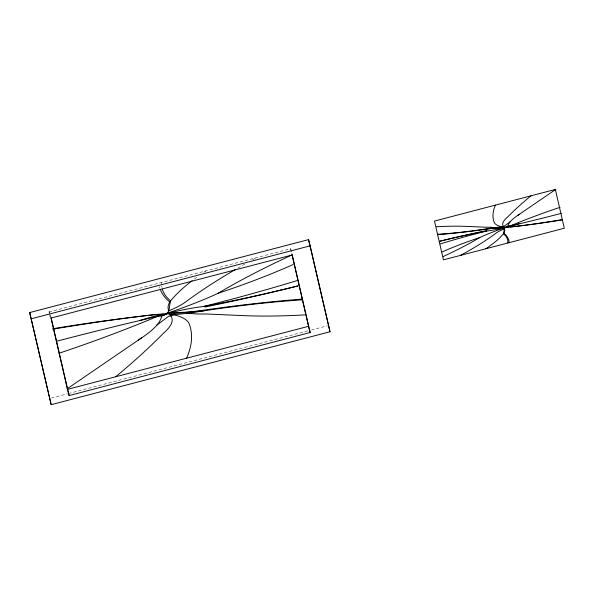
<?xml version="1.0" encoding="UTF-8"?>
<svg xmlns="http://www.w3.org/2000/svg" width="594" height="594" viewBox="0 0 594 594"><rect width="100%" height="100%" fill="white"/><g stroke="black" fill="none" stroke-linecap="round" stroke-linejoin="round"><path stroke-width="0.45" stroke-dasharray="2.97 2.23" d="M48.886 311.969L290.615 248.745L292.248 254.952M51.329 398.017L67.471 393.792M68.369 393.562L307.759 330.94M311.345 330.004L327.48 325.787M51.195 318.005L49.562 311.798L50.601 316.305M290.615 248.745L291.736 253.608M49.302 313.773L49.926 316.483M194.32 279.054A356.682 78.378 -14.7 0 1 198.002 276.358M203.868 272.275A356.682 78.378 -14.7 0 1 205.91 270.901M237.8 268.124A589.671 129.581 -14.7 0 1 245.871 263.528M252.673 259.764A589.671 129.581 -14.7 0 1 256.526 257.662M159.994 288.335A458.145 100.676 -14.7 0 1 159.571 286.635M161.999 287.541A384.429 84.482 -14.7 0 1 161.776 285.877M161.702 284.177A384.429 84.482 -14.7 0 1 161.768 282.447"/><path stroke-width="0.89" d="M162.362 289.167A384.429 84.482 -14.7 0 0 170.456 300.742L168.882 310.781L167.293 313.164A13.12 2.881 -14.7 0 1 161.583 316.053L157.484 316.372L131.794 322.431A847.787 186.301 -14.7 0 0 56.333 341.32M507.855 242.991A192.218 42.241 -14.7 0 0 503.512 233.843L504.306 228.824L505.1 227.628A6.556 1.44 -14.7 0 1 507.952 226.188L522.846 223.002A423.893 93.154 -14.7 0 0 561.434 213.335M170.508 301.307L170.537 301.262A6.556 1.44 -14.7 0 0 170.604 300.98M503.489 233.561L503.474 233.583A3.282 0.72 -14.7 0 0 503.445 233.724M235.551 269.424A589.671 129.581 -14.7 0 0 185.736 301.878A52.911 11.628 -14.7 0 1 168.874 310.781A141.751 31.148 -14.7 0 1 169.802 301.96L171.74 299.554A356.682 78.378 -14.7 0 1 192.196 280.665M460.484 255.383A294.832 64.791 -14.7 0 0 495.879 233.271A26.455 5.814 -14.7 0 1 504.306 228.824A70.879 15.578 -14.7 0 1 503.846 233.234L502.873 234.437A178.341 39.189 -14.7 0 1 485.788 248.767M67.077 388.862L141.684 337.815A160.722 35.321 -14.7 0 0 156.861 325.133L168.384 316.439L173.129 315.199L173.01 314.686A100.631 22.112 -14.7 0 0 188.142 313.201L190.83 312.845A100.772 22.141 -14.7 0 0 204.826 310.64M555.887 189.308L517.901 215.31A80.361 17.657 -14.7 0 0 510.313 221.644L504.551 225.995L502.242 226.871A50.312 11.056 -14.7 0 0 494.676 227.613L493.332 227.792A50.386 11.071 -14.7 0 0 486.33 228.898M138.202 340.058L141.684 337.815M517.901 215.31L519.646 214.182M139.553 320.582A78.022 17.144 -14.7 0 1 163.09 314.003L167.293 313.164A8.116 1.782 -14.7 0 0 170.886 312.622L171.005 313.149L168.763 313.417L161.583 316.053A160.536 35.276 -14.7 0 1 156.861 325.141M518.963 223.923A39.011 8.576 -14.7 0 1 507.202 227.212L505.1 227.628A4.061 0.891 -14.7 0 0 503.304 227.903L507.952 226.188A80.272 17.642 -14.7 0 1 510.313 221.644M29.7 312.555L308.538 239.62L310.172 245.827L330.012 331.756L51.173 404.692L29.7 312.555L51.173 404.692M31.334 318.763L310.172 245.827M291.862 254.158L308.516 326.306L67.471 389.36L69.104 395.567L310.15 332.514L292.248 254.952L51.195 318.005L69.104 395.567M562.31 219.617L558.293 220.292A298.418 65.578 -14.7 0 1 510.142 227.027L507.202 227.212L511.248 225.505A207.291 45.552 -14.7 0 1 560.045 207.313M52.866 329.195L60.9 327.843A596.844 131.155 -14.7 0 1 157.202 314.367L163.09 314.003L154.989 317.419A414.582 91.105 -14.7 0 1 59.118 353.222M562.37 219.854L558.345 220.508A311.716 68.496 -14.7 0 1 510.142 227.027M52.755 328.72L60.803 327.413A623.433 136.999 -14.7 0 1 157.202 314.367M437.63 234.682L438.194 234.637A287.422 63.164 -14.7 0 0 489.835 228.72A52.718 11.583 -14.7 0 1 503.304 227.903A35.098 7.715 -14.7 0 1 486.931 230.984A188.157 41.35 -14.7 0 0 439.723 241.261A262.377 57.655 -14.7 0 1 486.078 230.739L486.931 230.984A213.662 46.956 -14.7 0 0 440.325 243.882M302.227 299.072L301.106 299.161A574.851 126.322 -14.7 0 0 197.824 310.996A105.428 23.166 -14.7 0 1 170.886 312.622A70.189 15.422 -14.7 0 1 203.623 306.459A376.314 82.692 -14.7 0 0 298.047 285.914A524.754 115.318 -14.7 0 1 205.338 306.957L203.623 306.459A427.331 93.904 -14.7 0 0 296.837 280.672M437.54 234.288L438.105 234.251A210.313 46.213 -14.7 0 0 485.692 228.965L487.808 228.742A297.906 65.466 -14.7 0 1 504.306 227.257L504.365 227.509M302.413 299.844L301.284 299.925A420.619 92.434 -14.7 0 0 206.103 310.506L201.871 310.944A595.812 130.932 -14.7 0 1 185.18 312.548A595.641 130.895 -14.7 0 1 168.882 313.922L168.763 313.417M496.153 227.94L494.312 227.599A49.785 10.937 -14.7 0 0 485.818 227.227L467.3 226.411A220.768 48.515 -14.7 0 0 436.375 226.76M185.18 312.548L188.862 313.231A99.569 21.881 -14.7 0 0 205.858 313.966L242.894 315.6A441.535 97.03 -14.7 0 0 304.744 314.909M330.012 331.756L308.538 239.62M308.516 326.306L310.15 332.514M50.809 317.203L67.256 388.454M503.846 233.234A229.076 50.342 -14.7 0 1 509.184 242.649M442.181 251.938A126.596 27.821 -14.7 0 1 479.848 237.511A77.799 17.1 -14.7 0 1 505.1 227.628M530.954 195.827A802.732 176.403 -14.7 0 0 507.016 217.612A68.221 14.991 -14.7 0 0 503.17 226.039L504.306 227.257L501.588 226.73A80.324 17.649 -14.7 0 1 494.067 222.097A378.163 83.101 -14.7 0 1 495.455 205.116M479.848 237.503A247.787 54.448 -14.7 0 1 443.243 256.519M169.802 301.96A458.145 100.676 -14.7 0 1 160.551 289.991M293.117 264.56A253.2 55.643 -14.7 0 1 217.79 293.414A155.598 34.192 -14.7 0 1 167.293 313.164M115.585 376.774A1605.471 352.799 -14.7 0 0 163.461 333.212A136.434 29.982 -14.7 0 0 171.139 316.35L168.882 313.922L174.309 314.961A160.64 35.298 -14.7 0 1 189.352 324.242A756.333 166.201 -14.7 0 1 186.575 358.204M217.79 293.414A495.574 108.902 -14.7 0 1 291.001 255.39M555.345 189.449L434.481 221.057L443.436 259.845L564.3 228.23L555.345 189.449"/></g></svg>
